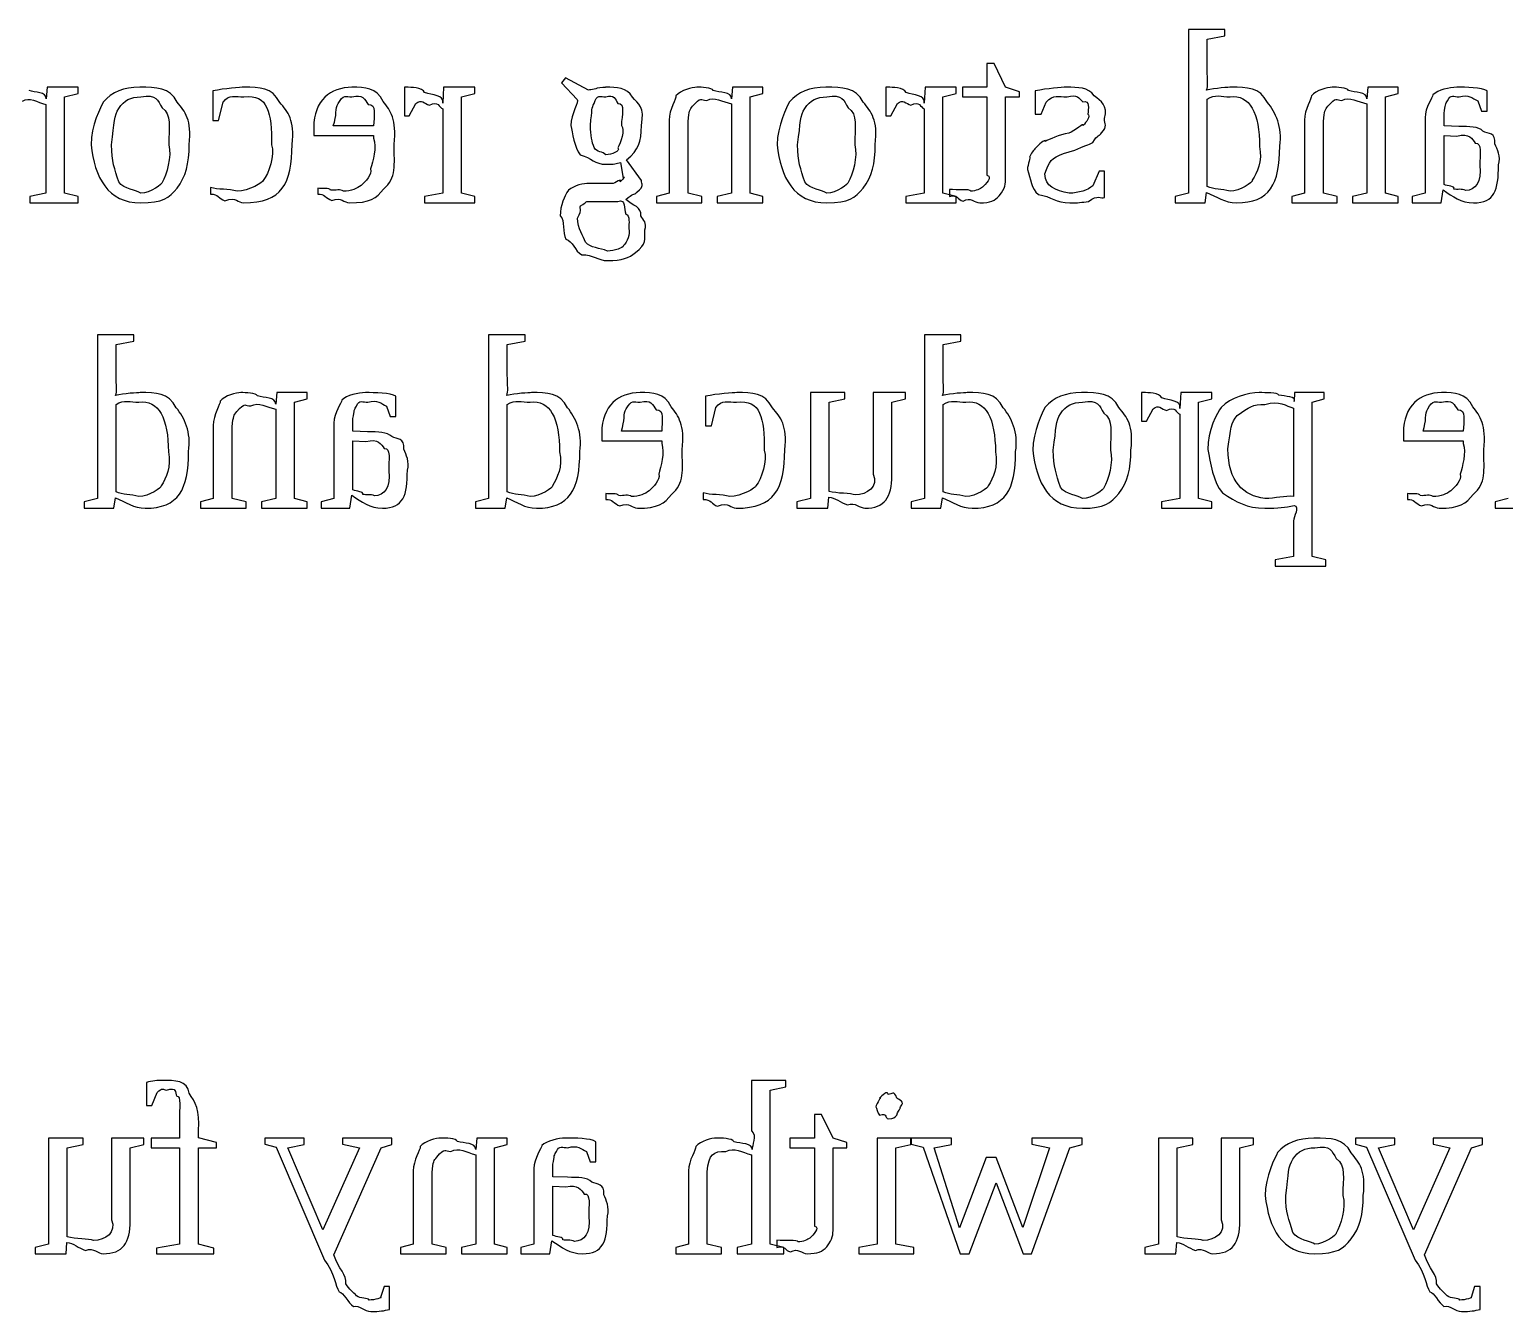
# Model space of a CAD drawing. Header units: millimetres. Extents: x 21 to 196, y 128 to 259.
# Drawn here: x 82.22 to 109.23, y 166.23 to 189.71 of the extents above; entities that cross this region are included whole.
import ezdxf

# ---------------------------------------------------------------- set-up
doc = ezdxf.new("R2010")
doc.units = ezdxf.units.MM
doc.layers.get('0').update_dxf_attribs({"linetype": 'CONTINUOUS'})

msp = doc.modelspace()

# ---------------------------------------------------------------- linework, layer by layer
at = {"color": 250}
for p, q in [((104.109, 189.706), (103.443, 189.706)), ((103.443, 189.706), (103.443, 186.708)), ((104.109, 189.591), (104.109, 189.706)), ((103.784, 189.53), (104.109, 189.591)), ((103.784, 188.973), (103.784, 189.53)), ((99.883, 189.083), (99.7507, 189.083)), ((99.7507, 189.083), (99.7507, 188.648)), ((100.093, 188.648), (99.883, 189.083)), ((82.5377, 188.648), (82.5211, 188.438)), ((83.1053, 188.648), (82.5377, 188.648)), ((83.1053, 188.532), (83.1053, 188.648)), ((85.5747, 188.582), (85.5747, 188.041)), ((89.0834, 188.648), (89.0834, 188.124)), ((89.1163, 188.648), (89.0834, 188.648)), ((89.7999, 188.648), (89.7834, 188.356)), ((90.3732, 188.648), (89.7999, 188.648)), ((90.3732, 188.532), (90.3732, 188.648)), ((92.0323, 188.819), (91.9607, 188.73)), ((91.9607, 188.73), (92.2472, 188.427)), ((92.4511, 188.593), (92.0323, 188.819)), ((95.0916, 188.648), (95.075, 188.438)), ((95.6483, 188.648), (95.0916, 188.648)), ((95.6483, 188.532), (95.6483, 188.648)), ((97.9001, 188.648), (97.9001, 188.124)), ((97.9329, 188.648), (97.9001, 188.648)), ((98.6166, 188.648), (98.6, 188.356)), ((99.1898, 188.648), (98.6166, 188.648)), ((99.1898, 188.532), (99.1898, 188.648)), ((99.7507, 188.648), (99.3041, 188.648)), ((99.3041, 188.648), (99.3041, 188.472)), ((100.346, 188.565), (100.093, 188.648)), ((100.346, 188.472), (100.346, 188.565)), ((100.631, 188.582), (100.631, 188.157)), ((106.728, 188.648), (106.711, 188.438)), ((107.284, 188.648), (106.728, 188.648)), ((107.284, 188.532), (107.284, 188.648)), ((108.354, 188.648), (108.354, 188.648)), ((108.911, 188.213), (108.911, 188.582)), ((82.5154, 188.334), (82.5154, 186.708)), ((82.8573, 188.472), (83.1053, 188.532)), ((82.8573, 186.708), (82.8573, 188.472)), ((85.6795, 188.041), (85.762, 188.378)), ((88.1214, 188.472), (88.1214, 188.472)), ((89.1716, 188.124), (89.2926, 188.35)), ((90.1252, 188.472), (90.3732, 188.532)), ((90.1252, 186.708), (90.1252, 188.472)), ((95.075, 188.345), (95.075, 186.708)), ((95.4169, 188.472), (95.6483, 188.532)), ((95.4169, 186.708), (95.4169, 188.472)), ((97.9883, 188.124), (98.1093, 188.35)), ((98.9418, 188.472), (99.1898, 188.532)), ((98.9418, 186.708), (98.9418, 188.472)), ((99.3041, 188.472), (99.7507, 188.472)), ((99.7507, 188.472), (99.7507, 187.039)), ((100.093, 187.011), (100.093, 188.472)), ((100.093, 188.472), (100.346, 188.472)), ((100.741, 188.157), (100.835, 188.378)), ((103.784, 186.829), (103.784, 188.433)), ((106.711, 188.345), (106.711, 186.708)), ((107.053, 188.472), (107.284, 188.532)), ((107.053, 186.708), (107.053, 188.472)), ((108.74, 188.4), (108.806, 188.213)), ((85.5747, 188.041), (85.6795, 188.041)), ((89.0834, 188.124), (89.1716, 188.124)), ((89.7834, 188.251), (89.7834, 186.708)), ((93.9285, 188.047), (93.9285, 186.708)), ((97.9001, 188.124), (97.9883, 188.124)), ((98.6, 188.251), (98.6, 186.708)), ((100.631, 188.157), (100.741, 188.157)), ((105.565, 188.047), (105.565, 186.708)), ((107.775, 188.091), (107.775, 186.708)), ((108.122, 187.942), (108.122, 188.174)), ((108.806, 188.213), (108.911, 188.213)), ((87.4215, 187.915), (87.4215, 187.766)), ((87.4215, 187.766), (88.5183, 187.766)), ((88.5183, 187.942), (87.7796, 187.942)), ((88.5183, 187.766), (88.5183, 187.716)), ((92.1314, 187.948), (92.1314, 187.948)), ((94.2756, 186.708), (94.2756, 188.02)), ((105.912, 186.708), (105.912, 188.02)), ((108.392, 187.931), (108.122, 187.942)), ((108.122, 187.766), (108.359, 187.755)), ((108.122, 186.867), (108.122, 187.766)), ((83.3423, 187.595), (83.3423, 187.595)), ((83.7173, 187.595), (83.7173, 187.595)), ((95.9072, 187.595), (95.9072, 187.595)), ((96.2822, 187.595), (96.2822, 187.595)), ((101.155, 187.435), (101.359, 187.496)), ((104.743, 187.562), (104.743, 187.562)), ((92.771, 187.413), (92.771, 187.413)), ((93.0409, 187.27), (93.0906, 186.983)), ((93.4212, 186.939), (93.1513, 187.319)), ((100.493, 187.143), (100.493, 187.143)), ((101.805, 187.11), (101.69, 186.846)), ((101.904, 187.11), (101.805, 187.11)), ((101.904, 186.63), (101.904, 187.11)), ((82.5154, 186.708), (82.2233, 186.647)), ((83.1053, 186.647), (82.8573, 186.708)), ((85.5306, 186.812), (85.5306, 186.691)), ((87.4984, 186.801), (87.4984, 186.691)), ((89.7834, 186.708), (89.4472, 186.647)), ((90.3732, 186.647), (90.1252, 186.708)), ((92.8811, 186.884), (92.4235, 186.884)), ((93.9285, 186.708), (93.6971, 186.647)), ((94.5293, 186.647), (94.2756, 186.708)), ((95.075, 186.708), (94.8104, 186.647)), ((95.6483, 186.647), (95.4169, 186.708)), ((98.6, 186.708), (98.2638, 186.647)), ((99.1898, 186.647), (98.9418, 186.708)), ((99.0618, 186.779), (99.0618, 186.647)), ((103.443, 186.708), (103.2, 186.647)), ((103.746, 186.531), (103.773, 186.719)), ((105.565, 186.708), (105.333, 186.647)), ((106.165, 186.647), (105.912, 186.708)), ((106.711, 186.708), (106.446, 186.647)), ((107.284, 186.647), (107.053, 186.708)), ((107.775, 186.708), (107.538, 186.647)), ((108.067, 186.531), (108.106, 186.768)), ((82.2233, 186.647), (82.2233, 186.531)), ((82.2233, 186.531), (83.1053, 186.531)), ((83.1053, 186.531), (83.1053, 186.647)), ((89.4472, 186.647), (89.4472, 186.531)), ((89.4472, 186.531), (90.3732, 186.531)), ((90.3732, 186.531), (90.3732, 186.647)), ((92.4567, 186.559), (92.9915, 186.559)), ((93.6971, 186.647), (93.6971, 186.531)), ((93.6971, 186.531), (94.5293, 186.531)), ((94.5293, 186.531), (94.5293, 186.647)), ((94.8104, 186.647), (94.8104, 186.531)), ((94.8104, 186.531), (95.6483, 186.531)), ((95.6483, 186.531), (95.6483, 186.647)), ((98.2638, 186.647), (98.2638, 186.531)), ((98.2638, 186.531), (99.1898, 186.531)), ((99.1898, 186.531), (99.1898, 186.647)), ((99.6184, 186.531), (99.6184, 186.531)), ((103.2, 186.647), (103.2, 186.531)), ((103.2, 186.531), (103.746, 186.531)), ((105.333, 186.647), (105.333, 186.531)), ((105.333, 186.531), (106.165, 186.531)), ((106.165, 186.531), (106.165, 186.647)), ((106.446, 186.647), (106.446, 186.531)), ((106.446, 186.531), (107.284, 186.531)), ((107.284, 186.531), (107.284, 186.647)), ((107.538, 186.647), (107.538, 186.531)), ((107.538, 186.531), (108.067, 186.531)), ((92.2528, 186.25), (92.2528, 186.25)), ((84.1252, 184.114), (83.4581, 184.114)), ((83.4581, 184.114), (83.4581, 181.115)), ((83.7999, 183.938), (84.1252, 183.998)), ((84.1252, 183.998), (84.1252, 184.114)), ((91.2908, 184.114), (90.624, 184.114)), ((90.624, 184.114), (90.624, 181.115)), ((90.9655, 183.938), (91.2908, 183.998)), ((91.2908, 183.998), (91.2908, 184.114)), ((99.2724, 184.114), (98.6056, 184.114)), ((98.6056, 184.114), (98.6056, 181.115)), ((98.9471, 183.938), (99.2724, 183.998)), ((99.2724, 183.998), (99.2724, 184.114)), ((83.7999, 183.381), (83.7999, 183.938)), ((90.9655, 183.381), (90.9655, 183.938)), ((98.9471, 183.381), (98.9471, 183.938)), ((86.7435, 183.056), (86.7269, 182.846)), ((87.3002, 183.056), (86.7435, 183.056)), ((87.0687, 182.879), (87.3002, 182.94)), ((87.3002, 182.94), (87.3002, 183.056)), ((88.3694, 183.056), (88.3694, 183.056)), ((88.9261, 182.62), (88.9261, 182.99)), ((94.5981, 182.99), (94.5981, 182.45)), ((97.1504, 183.056), (96.5165, 183.056)), ((96.5165, 183.056), (96.5165, 181.115)), ((96.8583, 182.879), (97.1504, 182.94)), ((97.1504, 182.94), (97.1504, 183.056)), ((98.2581, 183.056), (97.6683, 183.056)), ((97.6683, 183.056), (97.6683, 181.562)), ((98.0101, 182.879), (98.2581, 182.94)), ((98.2581, 182.94), (98.2581, 183.056)), ((102.582, 183.056), (102.582, 182.532)), ((102.616, 183.056), (102.582, 183.056)), ((103.299, 183.056), (103.283, 182.764)), ((103.872, 183.056), (103.299, 183.056)), ((103.624, 182.879), (103.872, 182.94)), ((103.872, 182.94), (103.872, 183.056)), ((105.383, 183.056), (105.377, 182.891)), ((105.929, 183.056), (105.383, 183.056)), ((105.708, 182.879), (105.929, 182.94)), ((105.929, 182.94), (105.929, 183.056)), ((83.7999, 181.237), (83.7999, 182.841)), ((86.7269, 182.753), (86.7269, 181.115)), ((87.0687, 181.115), (87.0687, 182.879)), ((88.7554, 182.808), (88.8213, 182.62)), ((88.8213, 182.62), (88.9261, 182.62)), ((90.9655, 181.237), (90.9655, 182.841)), ((93.3965, 182.879), (93.3965, 182.879)), ((94.7028, 182.45), (94.7857, 182.786)), ((96.8583, 181.248), (96.8583, 182.879)), ((98.0101, 181.54), (98.0101, 182.879)), ((98.9471, 181.237), (98.9471, 182.841)), ((102.671, 182.532), (102.792, 182.758)), ((103.283, 182.659), (103.283, 181.115)), ((103.624, 181.115), (103.624, 182.879)), ((105.366, 182.769), (105.366, 181.154)), ((105.708, 180.057), (105.708, 182.879)), ((108.078, 182.879), (108.078, 182.879)), ((85.5804, 182.455), (85.5804, 181.115)), ((85.9275, 181.115), (85.9275, 182.427)), ((87.7905, 182.499), (87.7905, 181.115)), ((88.138, 182.35), (88.138, 182.582)), ((88.4079, 182.339), (88.138, 182.35)), ((93.7934, 182.35), (93.0547, 182.35)), ((94.5981, 182.45), (94.7028, 182.45)), ((102.582, 182.532), (102.671, 182.532)), ((108.475, 182.35), (107.737, 182.35)), ((88.138, 182.174), (88.3751, 182.163)), ((88.138, 181.276), (88.138, 182.174)), ((92.6966, 182.323), (92.6966, 182.174)), ((92.6966, 182.174), (93.7934, 182.174)), ((93.7934, 182.174), (93.7934, 182.124)), ((107.378, 182.323), (107.378, 182.174)), ((107.378, 182.174), (108.475, 182.174)), ((108.475, 182.174), (108.475, 182.124)), ((84.7591, 181.97), (84.7591, 181.97)), ((91.9247, 181.97), (91.9247, 181.97)), ((99.9063, 181.97), (99.9063, 181.97)), ((100.59, 182.003), (100.59, 182.003)), ((100.965, 182.003), (100.965, 182.003)), ((104.165, 182.025), (104.165, 182.025)), ((83.4581, 181.115), (83.2157, 181.055)), ((83.2157, 181.055), (83.2157, 180.939)), ((83.7614, 180.939), (83.789, 181.127)), ((85.5804, 181.115), (85.3489, 181.055)), ((85.3489, 181.055), (85.3489, 180.939)), ((86.1811, 181.055), (85.9275, 181.115)), ((86.1811, 180.939), (86.1811, 181.055)), ((86.7269, 181.115), (86.4623, 181.055)), ((86.4623, 181.055), (86.4623, 180.939)), ((87.3002, 181.055), (87.0687, 181.115)), ((87.3002, 180.939), (87.3002, 181.055)), ((87.7905, 181.115), (87.5538, 181.055)), ((87.5538, 181.055), (87.5538, 180.939)), ((88.083, 180.939), (88.1214, 181.176)), ((90.624, 181.115), (90.3813, 181.055)), ((90.3813, 181.055), (90.3813, 180.939)), ((90.9271, 180.939), (90.9546, 181.127)), ((92.7735, 181.209), (92.7735, 181.099)), ((94.554, 181.22), (94.554, 181.099)), ((96.5165, 181.115), (96.2685, 181.055)), ((96.2685, 181.055), (96.2685, 180.939)), ((96.8361, 180.939), (96.8527, 181.143)), ((98.6056, 181.115), (98.3629, 181.055)), ((98.3629, 181.055), (98.3629, 180.939)), ((98.9087, 180.939), (98.9362, 181.127)), ((103.283, 181.115), (102.946, 181.055)), ((102.946, 181.055), (102.946, 180.939)), ((103.872, 181.055), (103.624, 181.115)), ((103.872, 180.939), (103.872, 181.055)), ((107.455, 181.209), (107.455, 181.099)), ((109.296, 181.115), (109.059, 181.055)), ((109.059, 181.055), (109.059, 180.939)), ((83.2157, 180.939), (83.7614, 180.939)), ((85.3489, 180.939), (86.1811, 180.939)), ((86.4623, 180.939), (87.3002, 180.939)), ((87.5538, 180.939), (88.083, 180.939)), ((90.3813, 180.939), (90.9271, 180.939)), ((96.2685, 180.939), (96.8361, 180.939)), ((98.3629, 180.939), (98.9087, 180.939)), ((102.946, 180.939), (103.872, 180.939)), ((109.059, 180.939), (109.897, 180.939)), ((105.366, 180.708), (105.366, 180.057)), ((105.366, 180.057), (105.03, 179.997)), ((105.03, 179.997), (105.03, 179.881)), ((105.956, 179.997), (105.708, 180.057)), ((105.956, 179.881), (105.956, 179.997)), ((105.03, 179.881), (105.956, 179.881))]:
    msp.add_line(p, q, dxfattribs=at)
at = {"color": 0}
for p, q in [((96.067, 170.462), (95.4387, 170.462)), ((95.4387, 170.462), (95.4387, 169.536)), ((96.067, 170.346), (96.067, 170.462)), ((84.3594, 170.423), (84.3594, 169.999)), ((84.4585, 169.999), (84.5524, 170.241)), ((95.7806, 170.285), (96.067, 170.346)), ((95.7806, 167.463), (95.7806, 170.285)), ((84.3594, 169.999), (84.4585, 169.999)), ((97.718, 169.977), (97.718, 169.977)), ((84.9602, 169.729), (84.9602, 169.404)), ((96.7218, 169.839), (96.5895, 169.839)), ((96.5895, 169.839), (96.5895, 169.404)), ((96.9313, 169.404), (96.7218, 169.839)), ((83.1991, 169.404), (82.5652, 169.404)), ((82.5652, 169.404), (82.5652, 167.463)), ((83.1991, 169.288), (83.1991, 169.404)), ((84.3068, 169.404), (83.7173, 169.404)), ((83.7173, 169.404), (83.7173, 167.91)), ((84.3068, 169.288), (84.3068, 169.404)), ((84.9602, 169.404), (84.4419, 169.404)), ((84.4419, 169.404), (84.4419, 169.227)), ((85.3073, 169.409), (85.3073, 169.547)), ((85.6382, 169.326), (85.3073, 169.409)), ((87.2476, 169.404), (86.5258, 169.404)), ((86.5258, 169.404), (86.5258, 169.293)), ((87.2476, 169.288), (87.2476, 169.404)), ((88.8517, 169.404), (87.9479, 169.404)), ((87.9479, 169.404), (87.9479, 169.293)), ((88.8517, 169.288), (88.8517, 169.404)), ((90.4064, 169.404), (90.3898, 169.194)), ((90.963, 169.404), (90.4064, 169.404)), ((90.963, 169.288), (90.963, 169.404)), ((92.0323, 169.404), (92.0323, 169.404)), ((96.5895, 169.404), (96.1429, 169.404)), ((96.1429, 169.404), (96.1429, 169.227)), ((97.1846, 169.321), (96.9313, 169.404)), ((98.3576, 169.404), (97.7403, 169.404)), ((97.7403, 169.404), (97.7403, 167.463)), ((98.3576, 169.288), (98.3576, 169.404)), ((99.103, 169.404), (98.3643, 169.404)), ((98.3643, 169.404), (98.3643, 169.293)), ((99.103, 169.288), (99.103, 169.404)), ((101.495, 169.404), (100.575, 169.404)), ((100.575, 169.404), (100.575, 169.293)), ((101.495, 169.288), (101.495, 169.404)), ((103.524, 169.404), (102.89, 169.404)), ((102.89, 169.404), (102.89, 167.463)), ((103.524, 169.288), (103.524, 169.404)), ((104.632, 169.404), (104.042, 169.404)), ((104.042, 169.404), (104.042, 167.91)), ((104.632, 169.288), (104.632, 169.404)), ((107.223, 169.404), (106.5, 169.404)), ((106.5, 169.404), (106.5, 169.293)), ((107.223, 169.288), (107.223, 169.404)), ((108.826, 169.404), (107.922, 169.404)), ((107.922, 169.404), (107.922, 169.293)), ((108.826, 169.288), (108.826, 169.404)), ((82.907, 169.227), (83.1991, 169.288)), ((82.907, 167.596), (82.907, 169.227)), ((84.0588, 169.227), (84.3068, 169.288)), ((84.0588, 167.888), (84.0588, 169.227)), ((84.4419, 169.227), (84.9602, 169.227)), ((84.9602, 169.227), (84.9602, 167.463)), ((85.3073, 169.227), (85.6382, 169.227)), ((85.3073, 167.463), (85.3073, 169.227)), ((85.6382, 169.227), (85.6382, 169.326)), ((86.5258, 169.293), (86.7297, 169.238)), ((86.7297, 169.238), (87.6169, 167.166)), ((86.9446, 169.227), (87.2476, 169.288)), ((87.5894, 167.723), (86.9446, 169.227)), ((88.2565, 169.227), (87.5894, 167.723)), ((87.788, 167.265), (88.6534, 169.227)), ((87.9479, 169.293), (88.2565, 169.227)), ((88.6534, 169.227), (88.8517, 169.288)), ((90.7313, 169.227), (90.963, 169.288)), ((90.7313, 167.463), (90.7313, 169.227)), ((92.4183, 169.156), (92.4842, 168.968)), ((92.589, 168.968), (92.589, 169.338)), ((96.1429, 169.227), (96.5895, 169.227)), ((96.5895, 169.227), (96.5895, 167.794)), ((96.9313, 167.767), (96.9313, 169.227)), ((96.9313, 169.227), (97.1846, 169.227)), ((97.1846, 169.227), (97.1846, 169.321)), ((98.0818, 169.227), (98.3576, 169.288)), ((98.0818, 167.463), (98.0818, 169.227)), ((98.3643, 169.293), (98.5795, 169.238)), ((98.5795, 169.238), (99.2572, 167.287)), ((98.7834, 169.227), (99.103, 169.288)), ((99.2463, 167.761), (98.7834, 169.227)), ((100.894, 169.227), (100.409, 167.767)), ((100.569, 167.287), (101.269, 169.227)), ((100.575, 169.293), (100.894, 169.227)), ((101.269, 169.227), (101.495, 169.288)), ((103.232, 169.227), (103.524, 169.288)), ((103.232, 167.596), (103.232, 169.227)), ((104.384, 169.227), (104.632, 169.288)), ((104.384, 167.888), (104.384, 169.227)), ((106.5, 169.293), (106.704, 169.238)), ((106.704, 169.238), (107.592, 167.166)), ((106.919, 169.227), (107.223, 169.288)), ((107.564, 167.723), (106.919, 169.227)), ((108.231, 169.227), (107.564, 167.723)), ((107.763, 167.265), (108.628, 169.227)), ((107.922, 169.293), (108.231, 169.227)), ((108.628, 169.227), (108.826, 169.288)), ((90.3898, 169.1), (90.3898, 167.463)), ((91.4534, 168.847), (91.4534, 167.463)), ((91.8009, 168.698), (91.8009, 168.929)), ((92.4842, 168.968), (92.589, 168.968)), ((95.4387, 169.1), (95.4387, 167.463)), ((99.737, 169.051), (99.2463, 167.761)), ((99.9187, 169.051), (99.737, 169.051)), ((100.409, 167.767), (99.9187, 169.051)), ((89.2433, 168.803), (89.2433, 167.463)), ((89.5904, 167.463), (89.5904, 168.775)), ((92.0708, 168.687), (91.8009, 168.698)), ((94.2869, 168.803), (94.2869, 167.463)), ((94.6284, 167.463), (94.6284, 168.786)), ((99.4227, 167.287), (99.9187, 168.588)), ((99.9187, 168.588), (100.415, 167.287)), ((91.8009, 168.522), (92.038, 168.511)), ((91.8009, 167.623), (91.8009, 168.522)), ((104.847, 168.351), (104.847, 168.351)), ((105.222, 168.351), (105.222, 168.351)), ((82.8848, 167.287), (82.9014, 167.491)), ((91.7455, 167.287), (91.7843, 167.524)), ((95.9005, 167.535), (95.9005, 167.403)), ((103.21, 167.287), (103.226, 167.491)), ((82.5652, 167.463), (82.3172, 167.403)), ((82.3172, 167.403), (82.3172, 167.287)), ((82.3172, 167.287), (82.8848, 167.287)), ((84.9602, 167.463), (84.5414, 167.386)), ((84.5414, 167.386), (84.5414, 167.287)), ((84.5414, 167.287), (85.5941, 167.287)), ((85.5941, 167.386), (85.3073, 167.463)), ((85.5941, 167.287), (85.5941, 167.386)), ((89.2433, 167.463), (89.0115, 167.403)), ((89.0115, 167.403), (89.0115, 167.287)), ((89.0115, 167.287), (89.844, 167.287)), ((89.844, 167.403), (89.5904, 167.463)), ((89.844, 167.287), (89.844, 167.403)), ((90.3898, 167.463), (90.1252, 167.403)), ((90.1252, 167.403), (90.1252, 167.287)), ((90.1252, 167.287), (90.963, 167.287)), ((90.963, 167.403), (90.7313, 167.463)), ((90.963, 167.287), (90.963, 167.403)), ((91.4534, 167.463), (91.2163, 167.403)), ((91.2163, 167.403), (91.2163, 167.287)), ((91.2163, 167.287), (91.7455, 167.287)), ((94.2869, 167.463), (94.0498, 167.403)), ((94.0498, 167.403), (94.0498, 167.287)), ((94.0498, 167.287), (94.8877, 167.287)), ((94.8877, 167.403), (94.6284, 167.463)), ((94.8877, 167.287), (94.8877, 167.403)), ((95.4387, 167.463), (95.1742, 167.403)), ((95.1742, 167.403), (95.1742, 167.287)), ((95.1742, 167.287), (96.0286, 167.287)), ((96.0286, 167.403), (95.7806, 167.463)), ((96.0286, 167.287), (96.0286, 167.403)), ((96.4572, 167.287), (96.4572, 167.287)), ((97.7403, 167.463), (97.4037, 167.403)), ((97.4037, 167.403), (97.4037, 167.287)), ((97.4037, 167.287), (98.4127, 167.287)), ((98.4127, 167.403), (98.0818, 167.463)), ((98.4127, 167.287), (98.4127, 167.403)), ((99.2572, 167.287), (99.4227, 167.287)), ((100.415, 167.287), (100.569, 167.287)), ((102.89, 167.463), (102.642, 167.403)), ((102.642, 167.403), (102.642, 167.287)), ((102.642, 167.287), (103.21, 167.287)), ((88.7084, 166.686), (88.6425, 166.488)), ((88.8076, 166.686), (88.7084, 166.686)), ((88.8076, 166.267), (88.8076, 166.686)), ((108.683, 166.686), (108.617, 166.488)), ((108.782, 166.686), (108.683, 166.686)), ((108.782, 166.267), (108.782, 166.686)), ((88.4661, 166.229), (88.4661, 166.229)), ((108.441, 166.229), (108.441, 166.229))]:
    msp.add_line(p, q, dxfattribs=at)
at = {"color": 250}
for points in [[(103.773, 188.598), (103.809, 188.662), (103.784, 188.771), (103.784, 188.973)], [(82.5211, 188.438), (82.5253, 188.567), (82.3172, 188.546), (82.2067, 188.587)], [(84.2352, 188.648), (83.9431, 188.648), (83.7198, 188.56), (83.5685, 188.383)], [(84.9189, 188.378), (84.7781, 188.648), (84.5414, 188.648), (84.2352, 188.648)], [(86.148, 188.648), (86.0792, 188.648), (85.7814, 188.626), (85.5747, 188.582)], [(86.7985, 188.372), (86.6553, 188.648), (86.432, 188.648), (86.148, 188.648)], [(88.1214, 188.648), (87.7288, 188.648), (87.4215, 188.403), (87.4215, 187.915)], [(88.6947, 188.389), (88.5596, 188.648), (88.368, 188.648), (88.1214, 188.648)], [(89.4524, 188.554), (89.4084, 188.648), (89.1977, 188.648), (89.1163, 188.648)], [(92.6056, 188.631), (92.6469, 188.626), (92.4885, 188.607), (92.4511, 188.593)], [(92.7654, 188.648), (92.7791, 188.648), (92.6716, 188.642), (92.6056, 188.631)], [(93.2561, 188.466), (93.1499, 188.648), (92.9792, 188.648), (92.7654, 188.648)], [(94.4354, 188.648), (94.3515, 188.648), (94.1405, 188.596), (94.0551, 188.494)], [(94.7388, 188.587), (94.7194, 188.648), (94.5169, 188.648), (94.4354, 188.648)], [(95.075, 188.438), (95.075, 188.571), (94.8574, 188.55), (94.7388, 188.587)], [(96.8005, 188.648), (96.508, 188.648), (96.285, 188.56), (96.1334, 188.383)], [(97.4838, 188.378), (97.3434, 188.648), (97.1063, 188.648), (96.8005, 188.648)], [(98.2694, 188.554), (98.2253, 188.648), (98.0144, 188.648), (97.9329, 188.648)], [(101.205, 188.648), (101.115, 188.648), (100.863, 188.626), (100.631, 188.582)], [(101.717, 188.494), (101.6, 188.648), (101.422, 188.648), (101.205, 188.648)], [(104.225, 188.648), (104.187, 188.648), (103.925, 188.631), (103.773, 188.598)], [(104.886, 188.372), (104.746, 188.648), (104.516, 188.648), (104.225, 188.648)], [(106.072, 188.648), (105.988, 188.648), (105.777, 188.596), (105.692, 188.494)], [(106.375, 188.587), (106.355, 188.648), (106.153, 188.648), (106.072, 188.648)], [(106.711, 188.438), (106.711, 188.571), (106.493, 188.55), (106.375, 188.587)], [(108.354, 188.648), (108.222, 188.648), (108.011, 188.601), (107.918, 188.51)], [(108.911, 188.582), (108.817, 188.648), (108.516, 188.648), (108.354, 188.648)], [(82.0857, 188.394), (82.2166, 188.479), (82.3475, 188.374), (82.5154, 188.334)], [(83.5685, 188.383), (83.5244, 188.295), (83.3423, 187.944), (83.3423, 187.595)], [(83.8496, 188.262), (83.9474, 188.412), (84.0687, 188.472), (84.2518, 188.472)], [(84.2518, 188.472), (84.5467, 188.529), (84.5633, 188.406), (84.6434, 188.273)], [(85.1394, 187.595), (85.193, 188.053), (85.0664, 188.197), (84.9189, 188.378)], [(85.762, 188.378), (85.8654, 188.529), (85.9924, 188.472), (86.1427, 188.472)], [(86.1427, 188.472), (86.589, 188.529), (86.6496, 188.179), (86.6496, 187.595)], [(87.0246, 187.601), (87.074, 188.049), (86.9502, 188.192), (86.7985, 188.372)], [(87.7796, 187.942), (87.8498, 188.133), (87.8099, 188.269), (87.8678, 188.35)], [(87.8678, 188.35), (87.9644, 188.529), (88.0085, 188.472), (88.1214, 188.472)], [(88.1214, 188.472), (88.3239, 188.529), (88.35, 188.425), (88.4192, 188.334)], [(88.4192, 188.334), (88.5776, 188.35), (88.5183, 188.115), (88.5183, 187.942)], [(88.8929, 187.601), (88.9455, 188.067), (88.827, 188.215), (88.6947, 188.389)], [(89.2926, 188.35), (89.3974, 188.45), (89.4457, 188.341), (89.5406, 188.323)], [(89.7834, 188.356), (89.8095, 188.523), (89.5932, 188.491), (89.4524, 188.554)], [(89.5406, 188.323), (89.7033, 188.412), (89.7146, 188.28), (89.7834, 188.251)], [(92.2472, 188.427), (92.2789, 188.39), (92.1314, 188.157), (92.1314, 187.948)], [(92.4899, 187.948), (92.5174, 188.251), (92.5117, 188.269), (92.5558, 188.35)], [(92.5558, 188.35), (92.6056, 188.529), (92.6716, 188.472), (92.771, 188.472)], [(92.771, 188.472), (92.9224, 188.529), (92.9446, 188.43), (92.9915, 188.35)], [(92.9915, 188.35), (93.1319, 188.368), (93.0575, 188.135), (93.0575, 187.948)], [(93.4212, 187.948), (93.4918, 188.287), (93.3662, 188.345), (93.2561, 188.466)], [(94.0551, 188.494), (94.065, 188.441), (93.9285, 188.242), (93.9285, 188.047)], [(94.2756, 188.02), (94.2964, 188.229), (94.3031, 188.23), (94.3585, 188.301)], [(94.3585, 188.301), (94.5236, 188.485), (94.5003, 188.406), (94.6175, 188.406)], [(94.6175, 188.406), (94.7663, 188.485), (94.8958, 188.385), (95.075, 188.345)], [(96.1334, 188.383), (96.0893, 188.295), (95.9072, 187.944), (95.9072, 187.595)], [(96.4145, 188.262), (96.5122, 188.412), (96.6336, 188.472), (96.8167, 188.472)], [(96.8167, 188.472), (97.1116, 188.529), (97.1282, 188.406), (97.2083, 188.273)], [(97.7043, 187.595), (97.7579, 188.053), (97.6313, 188.197), (97.4838, 188.378)], [(98.1093, 188.35), (98.214, 188.45), (98.2624, 188.341), (98.3576, 188.323)], [(98.6, 188.356), (98.6261, 188.523), (98.4098, 188.491), (98.2694, 188.554)], [(98.3576, 188.323), (98.5202, 188.412), (98.5312, 188.28), (98.6, 188.251)], [(100.835, 188.378), (100.983, 188.529), (101.045, 188.472), (101.221, 188.472)], [(101.221, 188.472), (101.402, 188.529), (101.442, 188.441), (101.508, 188.383)], [(101.508, 188.383), (101.648, 188.416), (101.601, 188.252), (101.601, 188.157)], [(101.904, 188.075), (101.968, 188.324), (101.843, 188.39), (101.717, 188.494)], [(103.784, 188.433), (103.93, 188.529), (104.046, 188.472), (104.203, 188.472)], [(104.203, 188.472), (104.565, 188.529), (104.743, 188.168), (104.743, 187.562)], [(105.113, 187.568), (105.165, 187.927), (105.038, 188.188), (104.886, 188.372)], [(105.692, 188.494), (105.701, 188.441), (105.565, 188.242), (105.565, 188.047)], [(105.912, 188.02), (105.932, 188.229), (105.94, 188.23), (105.995, 188.301)], [(105.995, 188.301), (106.16, 188.485), (106.136, 188.406), (106.253, 188.406)], [(106.253, 188.406), (106.402, 188.485), (106.532, 188.385), (106.711, 188.345)], [(107.918, 188.51), (107.917, 188.463), (107.775, 188.279), (107.775, 188.091)], [(108.122, 188.174), (108.149, 188.317), (108.144, 188.352), (108.188, 188.4)], [(108.188, 188.4), (108.237, 188.529), (108.303, 188.472), (108.398, 188.472)], [(108.398, 188.472), (108.574, 188.529), (108.638, 188.447), (108.74, 188.4)], [(83.7173, 187.595), (83.7752, 188.02), (83.7614, 188.126), (83.8496, 188.262)], [(84.6434, 188.273), (84.8251, 188.148), (84.7644, 187.915), (84.7644, 187.595)], [(96.2822, 187.595), (96.3401, 188.02), (96.3263, 188.126), (96.4145, 188.262)], [(97.2083, 188.273), (97.39, 188.148), (97.3296, 187.915), (97.3296, 187.595)], [(101.601, 188.157), (101.648, 188.122), (101.572, 188.006), (101.513, 187.948)], [(101.849, 187.816), (101.968, 187.931), (101.904, 187.976), (101.904, 188.075)], [(92.1314, 187.948), (92.1618, 187.828), (92.1893, 187.535), (92.3025, 187.413)], [(92.5558, 187.545), (92.5174, 187.647), (92.4899, 187.767), (92.4899, 187.948)], [(93.0575, 187.948), (93.1319, 187.876), (93.0356, 187.624), (92.9915, 187.54)], [(93.1513, 187.319), (93.3746, 187.515), (93.4212, 187.635), (93.4212, 187.948)], [(101.249, 187.81), (101.075, 187.784), (100.885, 187.689), (100.819, 187.656)], [(101.513, 187.948), (101.53, 188.009), (101.367, 187.846), (101.249, 187.81)], [(101.69, 187.639), (101.776, 187.788), (101.813, 187.745), (101.849, 187.816)], [(108.359, 187.755), (108.59, 187.81), (108.638, 187.702), (108.695, 187.623)], [(108.833, 187.843), (108.755, 187.931), (108.584, 187.927), (108.392, 187.931)], [(109.054, 187.612), (109.075, 187.824), (108.932, 187.791), (108.833, 187.843)], [(83.3423, 187.595), (83.4072, 187.001), (83.6454, 186.531), (84.2518, 186.531)], [(83.8496, 186.917), (83.7752, 187.162), (83.7173, 187.282), (83.7173, 187.595)], [(84.7644, 187.595), (84.8251, 187.387), (84.7245, 187.041), (84.6434, 186.906)], [(84.9189, 186.801), (85.0759, 187.012), (85.1394, 187.249), (85.1394, 187.595)], [(86.137, 186.531), (86.8398, 186.531), (87.0246, 186.887), (87.0246, 187.601)], [(86.6496, 187.595), (86.7075, 187.405), (86.5988, 187.071), (86.4955, 186.939)], [(88.5183, 187.716), (88.5776, 187.553), (88.5003, 187.289), (88.4633, 187.154)], [(88.7003, 186.785), (88.9455, 186.986), (88.8929, 187.226), (88.8929, 187.601)], [(92.771, 187.413), (92.7199, 187.471), (92.5971, 187.457), (92.5558, 187.545)], [(92.9915, 187.54), (93.0395, 187.471), (92.8702, 187.413), (92.771, 187.413)], [(95.9072, 187.595), (95.9721, 187.001), (96.2106, 186.531), (96.8167, 186.531)], [(96.4145, 186.917), (96.3401, 187.162), (96.2822, 187.282), (96.2822, 187.595)], [(97.3296, 187.595), (97.39, 187.387), (97.2894, 187.041), (97.2083, 186.906)], [(97.4838, 186.801), (97.6408, 187.012), (97.7043, 187.249), (97.7043, 187.595)], [(100.642, 187.535), (100.608, 187.504), (100.558, 187.431), (100.532, 187.369)], [(100.819, 187.656), (100.821, 187.718), (100.691, 187.581), (100.642, 187.535)], [(101.359, 187.496), (101.519, 187.574), (101.621, 187.591), (101.69, 187.639)], [(104.319, 186.531), (104.93, 186.531), (105.113, 186.876), (105.113, 187.568)], [(104.743, 187.562), (104.801, 187.295), (104.699, 187.08), (104.611, 186.945)], [(108.695, 187.623), (108.821, 187.647), (108.778, 187.405), (108.778, 187.215)], [(109.12, 187.226), (109.167, 187.383), (109.098, 187.508), (109.054, 187.612)], [(92.3025, 187.413), (92.5036, 187.354), (92.571, 187.237), (92.7763, 187.237)], [(92.7763, 187.237), (92.9224, 187.237), (92.9612, 187.248), (93.0409, 187.27)], [(100.532, 187.369), (100.557, 187.38), (100.493, 187.231), (100.493, 187.143)], [(100.813, 187.06), (100.887, 187.292), (100.928, 187.358), (101.155, 187.435)], [(108.778, 187.215), (108.821, 186.917), (108.693, 186.757), (108.519, 186.757)], [(108.663, 186.531), (109.048, 186.531), (109.12, 186.763), (109.12, 187.226)], [(88.4633, 187.154), (88.5003, 187.049), (88.3638, 186.92), (88.2869, 186.851)], [(93.03, 186.917), (93.0727, 187.001), (92.9404, 186.884), (92.8811, 186.884)], [(93.0906, 186.983), (93.1499, 187.045), (93.0674, 186.939), (93.03, 186.917)], [(99.7507, 187.039), (99.865, 187.008), (99.7232, 186.869), (99.6678, 186.818)], [(99.9765, 186.658), (100.093, 186.818), (100.093, 186.859), (100.093, 187.011)], [(100.493, 187.143), (100.557, 186.972), (100.56, 186.788), (100.692, 186.686)], [(101.254, 186.708), (101.005, 186.765), (100.813, 186.825), (100.813, 187.06)], [(104.611, 186.945), (104.625, 186.909), (104.388, 186.746), (104.203, 186.746)], [(84.2518, 186.708), (84.1858, 186.765), (83.9378, 186.776), (83.8496, 186.917)], [(84.6434, 186.906), (84.6596, 186.884), (84.4282, 186.708), (84.2518, 186.708)], [(84.2518, 186.531), (84.6596, 186.531), (84.7686, 186.621), (84.9189, 186.801)], [(86.0157, 186.746), (85.8615, 186.792), (85.6671, 186.768), (85.5306, 186.812)], [(85.5306, 186.691), (85.6714, 186.703), (85.6823, 186.599), (85.7952, 186.57)], [(86.4955, 186.939), (86.5008, 186.909), (86.2334, 186.746), (86.0157, 186.746)], [(87.7302, 186.763), (87.7217, 186.814), (87.5577, 186.786), (87.4984, 186.801)], [(87.4984, 186.691), (87.6074, 186.71), (87.6459, 186.609), (87.7521, 186.575)], [(87.9669, 186.746), (87.909, 186.792), (87.8223, 186.752), (87.7302, 186.763)], [(88.2869, 186.851), (88.2248, 186.792), (88.0992, 186.746), (87.9669, 186.746)], [(88.0773, 186.531), (88.4495, 186.531), (88.568, 186.615), (88.7003, 186.785)], [(92.0542, 186.724), (92.0295, 186.674), (91.9332, 186.479), (91.9332, 186.294)], [(92.4235, 186.884), (92.3078, 186.884), (92.1357, 186.83), (92.0542, 186.724)], [(93.1347, 186.592), (93.2642, 186.715), (93.2836, 186.664), (93.3387, 186.73)], [(93.3387, 186.73), (93.4918, 186.847), (93.4212, 186.865), (93.4212, 186.939)], [(96.8167, 186.708), (96.7507, 186.765), (96.5027, 186.776), (96.4145, 186.917)], [(97.2083, 186.906), (97.2248, 186.884), (96.9931, 186.708), (96.8167, 186.708)], [(96.8167, 186.531), (97.2248, 186.531), (97.3335, 186.621), (97.4838, 186.801)], [(99.453, 186.746), (99.4421, 186.792), (99.2159, 186.757), (99.0618, 186.779)], [(99.0618, 186.647), (99.2297, 186.692), (99.205, 186.586), (99.3151, 186.564)], [(99.6678, 186.818), (99.6378, 186.792), (99.5412, 186.746), (99.453, 186.746)], [(100.692, 186.686), (100.934, 186.648), (101.014, 186.531), (101.271, 186.531)], [(101.69, 186.846), (101.596, 186.765), (101.435, 186.708), (101.254, 186.708)], [(101.612, 186.559), (101.781, 186.688), (101.836, 186.604), (101.904, 186.63)], [(103.773, 186.719), (103.955, 186.648), (104.109, 186.531), (104.319, 186.531)], [(104.203, 186.746), (104.051, 186.792), (103.91, 186.774), (103.784, 186.829)], [(108.106, 186.768), (108.281, 186.648), (108.435, 186.531), (108.663, 186.531)], [(108.304, 186.785), (108.329, 186.84), (108.186, 186.834), (108.122, 186.867)], [(108.519, 186.757), (108.446, 186.799), (108.363, 186.765), (108.304, 186.785)], [(85.7952, 186.57), (86.0129, 186.648), (86.0199, 186.531), (86.137, 186.531)], [(87.7521, 186.575), (87.938, 186.648), (87.9669, 186.531), (88.0773, 186.531)], [(92.2528, 186.25), (92.3604, 186.44), (92.2722, 186.421), (92.3078, 186.476)], [(92.3078, 186.476), (92.4292, 186.549), (92.3907, 186.559), (92.4567, 186.559)], [(92.9915, 186.559), (93.1457, 186.604), (93.0988, 186.42), (93.1347, 186.327)], [(93.4103, 186.294), (93.4325, 186.458), (93.267, 186.479), (93.1347, 186.592)], [(99.3151, 186.564), (99.4463, 186.648), (99.5232, 186.531), (99.6184, 186.531)], [(99.6184, 186.531), (99.8167, 186.531), (99.8968, 186.573), (99.9765, 186.658)], [(101.271, 186.531), (101.413, 186.531), (101.489, 186.539), (101.612, 186.559)], [(91.9332, 186.294), (92.0295, 186.209), (91.9688, 185.986), (92.038, 185.864)], [(92.396, 185.809), (92.3604, 185.918), (92.2528, 186.06), (92.2528, 186.25)], [(93.1347, 186.327), (93.2201, 186.3), (93.1898, 186.144), (93.1898, 186.063)], [(93.4819, 186.035), (93.5316, 186.171), (93.4586, 186.21), (93.4103, 186.294)], [(92.038, 185.864), (92.1646, 185.845), (92.2017, 185.644), (92.3301, 185.578)], [(93.1898, 186.063), (93.2201, 185.955), (93.1594, 185.812), (93.0963, 185.748)], [(93.3111, 185.622), (93.5316, 185.786), (93.4819, 185.856), (93.4819, 186.035)], [(92.3301, 185.578), (92.5393, 185.591), (92.6165, 185.473), (92.8038, 185.473)], [(92.7985, 185.649), (92.6648, 185.709), (92.4885, 185.703), (92.396, 185.809)], [(93.0963, 185.748), (93.0906, 185.709), (92.9308, 185.649), (92.7985, 185.649)], [(92.8038, 185.473), (93.0659, 185.473), (93.194, 185.523), (93.3111, 185.622)], [(83.789, 183.006), (83.8246, 183.07), (83.7999, 183.178), (83.7999, 183.381)], [(90.9546, 183.006), (90.9906, 183.07), (90.9655, 183.178), (90.9655, 183.381)], [(98.9362, 183.006), (98.9722, 183.07), (98.9471, 183.178), (98.9471, 183.381)], [(84.2409, 183.056), (84.2024, 183.056), (83.9403, 183.039), (83.789, 183.006)], [(83.7999, 182.841), (83.9459, 182.937), (84.0617, 182.879), (84.2186, 182.879)], [(84.2186, 182.879), (84.5813, 182.937), (84.7591, 182.576), (84.7591, 181.97)], [(84.9023, 182.78), (84.7619, 183.056), (84.5316, 183.056), (84.2409, 183.056)], [(85.707, 182.902), (85.7169, 182.849), (85.5804, 182.649), (85.5804, 182.455)], [(86.0873, 183.056), (86.0033, 183.056), (85.7924, 183.003), (85.707, 182.902)], [(86.0104, 182.709), (86.1755, 182.893), (86.1522, 182.813), (86.2693, 182.813)], [(86.3907, 182.995), (86.3713, 183.056), (86.1688, 183.056), (86.0873, 183.056)], [(86.2693, 182.813), (86.4182, 182.893), (86.5477, 182.793), (86.7269, 182.753)], [(86.7269, 182.846), (86.7269, 182.979), (86.5092, 182.958), (86.3907, 182.995)], [(87.9341, 182.918), (87.9327, 182.871), (87.7905, 182.687), (87.7905, 182.499)], [(88.3694, 183.056), (88.2371, 183.056), (88.0262, 183.009), (87.9341, 182.918)], [(88.204, 182.808), (88.2523, 182.937), (88.3186, 182.879), (88.4135, 182.879)], [(88.9261, 182.99), (88.8326, 183.056), (88.5321, 183.056), (88.3694, 183.056)], [(88.4135, 182.879), (88.5899, 182.937), (88.6534, 182.855), (88.7554, 182.808)], [(91.4065, 183.056), (91.368, 183.056), (91.1063, 183.039), (90.9546, 183.006)], [(90.9655, 182.841), (91.1119, 182.937), (91.2276, 182.879), (91.3846, 182.879)], [(91.3846, 182.879), (91.7469, 182.937), (91.9247, 182.576), (91.9247, 181.97)], [(92.0679, 182.78), (91.9275, 183.056), (91.6975, 183.056), (91.4065, 183.056)], [(93.3965, 183.056), (93.0039, 183.056), (92.6966, 182.811), (92.6966, 182.323)], [(93.1429, 182.758), (93.2395, 182.937), (93.2836, 182.879), (93.3965, 182.879)], [(93.9698, 182.797), (93.8347, 183.056), (93.6431, 183.056), (93.3965, 183.056)], [(93.3965, 182.879), (93.599, 182.937), (93.6255, 182.833), (93.6942, 182.742)], [(95.1713, 183.056), (95.1025, 183.056), (94.8048, 183.034), (94.5981, 182.99)], [(94.7857, 182.786), (94.8891, 182.937), (95.0158, 182.879), (95.166, 182.879)], [(95.166, 182.879), (95.6123, 182.937), (95.673, 182.587), (95.673, 182.003)], [(95.8219, 182.78), (95.6786, 183.056), (95.4553, 183.056), (95.1713, 183.056)], [(99.3881, 183.056), (99.3496, 183.056), (99.0879, 183.039), (98.9362, 183.006)], [(98.9471, 182.841), (99.0935, 182.937), (99.2092, 182.879), (99.3662, 182.879)], [(99.3662, 182.879), (99.7285, 182.937), (99.9063, 182.576), (99.9063, 181.97)], [(100.05, 182.78), (99.9091, 183.056), (99.6791, 183.056), (99.3881, 183.056)], [(101.483, 183.056), (101.191, 183.056), (100.967, 182.967), (100.816, 182.791)], [(102.166, 182.786), (102.026, 183.056), (101.789, 183.056), (101.483, 183.056)], [(101.499, 182.879), (101.794, 182.937), (101.811, 182.813), (101.891, 182.681)], [(102.952, 182.962), (102.908, 183.056), (102.697, 183.056), (102.616, 183.056)], [(103.283, 182.764), (103.309, 182.93), (103.092, 182.899), (102.952, 182.962)], [(104.738, 183.056), (104.528, 183.056), (104.206, 182.965), (104.043, 182.786)], [(105.096, 183.012), (105.069, 183.056), (104.859, 183.056), (104.738, 183.056)], [(104.842, 182.841), (105.11, 182.912), (105.227, 182.816), (105.366, 182.769)], [(105.377, 182.891), (105.421, 182.996), (105.215, 182.982), (105.096, 183.012)], [(108.078, 183.056), (107.685, 183.056), (107.378, 182.811), (107.378, 182.323)], [(107.825, 182.758), (107.921, 182.937), (107.965, 182.879), (108.078, 182.879)], [(108.651, 182.797), (108.516, 183.056), (108.325, 183.056), (108.078, 183.056)], [(108.078, 182.879), (108.281, 182.937), (108.307, 182.833), (108.376, 182.742)], [(85.1285, 181.975), (85.1807, 182.335), (85.054, 182.596), (84.9023, 182.78)], [(85.9275, 182.427), (85.9483, 182.637), (85.955, 182.638), (86.0104, 182.709)], [(88.138, 182.582), (88.1641, 182.725), (88.1599, 182.76), (88.204, 182.808)], [(92.2941, 181.975), (92.3466, 182.335), (92.2196, 182.596), (92.0679, 182.78)], [(93.0547, 182.35), (93.1252, 182.541), (93.085, 182.677), (93.1429, 182.758)], [(93.6942, 182.742), (93.8526, 182.758), (93.7934, 182.523), (93.7934, 182.35)], [(94.1684, 182.009), (94.2206, 182.474), (94.1021, 182.623), (93.9698, 182.797)], [(96.048, 182.009), (96.0974, 182.456), (95.9735, 182.6), (95.8219, 182.78)], [(100.276, 181.975), (100.328, 182.335), (100.201, 182.596), (100.05, 182.78)], [(100.816, 182.791), (100.772, 182.703), (100.59, 182.352), (100.59, 182.003)], [(100.965, 182.003), (101.023, 182.427), (101.009, 182.534), (101.097, 182.67)], [(101.097, 182.67), (101.195, 182.82), (101.316, 182.879), (101.499, 182.879)], [(101.891, 182.681), (102.073, 182.555), (102.012, 182.323), (102.012, 182.003)], [(102.387, 182.003), (102.441, 182.461), (102.314, 182.605), (102.166, 182.786)], [(102.792, 182.758), (102.897, 182.857), (102.945, 182.748), (103.04, 182.731)], [(103.04, 182.731), (103.203, 182.82), (103.214, 182.688), (103.283, 182.659)], [(104.043, 182.786), (103.966, 182.699), (103.795, 182.352), (103.795, 182.014)], [(104.165, 182.025), (104.213, 182.408), (104.223, 182.505), (104.335, 182.637)], [(104.335, 182.637), (104.555, 182.794), (104.615, 182.841), (104.842, 182.841)], [(107.737, 182.35), (107.807, 182.541), (107.767, 182.677), (107.825, 182.758)], [(108.376, 182.742), (108.534, 182.758), (108.475, 182.523), (108.475, 182.35)], [(108.85, 182.009), (108.902, 182.474), (108.784, 182.623), (108.651, 182.797)], [(88.3751, 182.163), (88.6051, 182.218), (88.6534, 182.111), (88.7113, 182.031)], [(88.8488, 182.251), (88.7705, 182.339), (88.5994, 182.335), (88.4079, 182.339)], [(89.0693, 182.02), (89.0901, 182.232), (88.9483, 182.199), (88.8488, 182.251)], [(93.7934, 182.124), (93.8526, 181.96), (93.7754, 181.697), (93.7383, 181.562)], [(108.475, 182.124), (108.534, 181.96), (108.457, 181.697), (108.42, 181.562)], [(84.3347, 180.939), (84.945, 180.939), (85.1285, 181.284), (85.1285, 181.975)], [(84.7591, 181.97), (84.8169, 181.703), (84.715, 181.488), (84.6268, 181.352)], [(88.7113, 182.031), (88.8365, 182.056), (88.7938, 181.813), (88.7938, 181.623)], [(89.1357, 181.634), (89.1826, 181.791), (89.1134, 181.916), (89.0693, 182.02)], [(91.5003, 180.939), (92.111, 180.939), (92.2941, 181.284), (92.2941, 181.975)], [(91.9247, 181.97), (91.9826, 181.703), (91.8806, 181.488), (91.7924, 181.352)], [(93.9754, 181.193), (94.2206, 181.394), (94.1684, 181.634), (94.1684, 182.009)], [(95.1604, 180.939), (95.8631, 180.939), (96.048, 181.295), (96.048, 182.009)], [(95.673, 182.003), (95.7308, 181.813), (95.6222, 181.479), (95.5188, 181.347)], [(99.4819, 180.939), (100.093, 180.939), (100.276, 181.284), (100.276, 181.975)], [(99.9063, 181.97), (99.9642, 181.703), (99.8622, 181.488), (99.774, 181.352)], [(100.59, 182.003), (100.655, 181.409), (100.893, 180.939), (101.499, 180.939)], [(101.097, 181.325), (101.023, 181.57), (100.965, 181.69), (100.965, 182.003)], [(102.012, 182.003), (102.073, 181.795), (101.972, 181.449), (101.891, 181.314)], [(102.166, 181.209), (102.324, 181.42), (102.387, 181.657), (102.387, 182.003)], [(103.795, 182.014), (103.849, 181.784), (103.886, 181.408), (104.065, 181.22)], [(104.842, 181.115), (104.448, 181.174), (104.165, 181.419), (104.165, 182.025)], [(108.657, 181.193), (108.902, 181.394), (108.85, 181.634), (108.85, 182.009)], [(88.7938, 181.623), (88.8365, 181.325), (88.7084, 181.165), (88.5349, 181.165)], [(88.6781, 180.939), (89.064, 180.939), (89.1357, 181.171), (89.1357, 181.634)], [(93.7383, 181.562), (93.7754, 181.457), (93.6392, 181.328), (93.562, 181.259)], [(97.6683, 181.562), (97.7664, 181.336), (97.5582, 181.182), (97.3377, 181.182)], [(97.5141, 180.939), (97.8764, 180.939), (98.0101, 181.139), (98.0101, 181.54)], [(108.42, 181.562), (108.457, 181.457), (108.321, 181.328), (108.244, 181.259)], [(84.6268, 181.352), (84.6406, 181.317), (84.4035, 181.154), (84.2186, 181.154)], [(88.3197, 181.193), (88.3447, 181.248), (88.2015, 181.242), (88.138, 181.276)], [(91.7924, 181.352), (91.8062, 181.317), (91.5691, 181.154), (91.3846, 181.154)], [(95.5188, 181.347), (95.5241, 181.317), (95.2571, 181.154), (95.039, 181.154)], [(99.774, 181.352), (99.7878, 181.317), (99.5507, 181.154), (99.3662, 181.154)], [(101.499, 181.115), (101.433, 181.174), (101.185, 181.185), (101.097, 181.325)], [(101.891, 181.314), (101.907, 181.292), (101.676, 181.115), (101.499, 181.115)], [(83.789, 181.127), (83.9706, 181.056), (84.1252, 180.939), (84.3347, 180.939)], [(84.2186, 181.154), (84.0673, 181.2), (83.9251, 181.182), (83.7999, 181.237)], [(88.1214, 181.176), (88.2964, 181.056), (88.4509, 180.939), (88.6781, 180.939)], [(88.5349, 181.165), (88.4618, 181.206), (88.3789, 181.174), (88.3197, 181.193)], [(90.9546, 181.127), (91.1366, 181.056), (91.2908, 180.939), (91.5003, 180.939)], [(91.3846, 181.154), (91.2329, 181.2), (91.0911, 181.182), (90.9655, 181.237)], [(93.0053, 181.171), (92.9968, 181.222), (92.8328, 181.194), (92.7735, 181.209)], [(92.7735, 181.099), (92.8825, 181.118), (92.921, 181.016), (93.0271, 180.983)], [(93.2423, 181.154), (93.1845, 181.2), (93.0974, 181.16), (93.0053, 181.171)], [(93.0271, 180.983), (93.2134, 181.056), (93.2423, 180.939), (93.3524, 180.939)], [(93.562, 181.259), (93.4999, 181.2), (93.3746, 181.154), (93.2423, 181.154)], [(93.3524, 180.939), (93.7246, 180.939), (93.8431, 181.023), (93.9754, 181.193)], [(95.039, 181.154), (94.8849, 181.2), (94.6905, 181.176), (94.554, 181.22)], [(94.554, 181.099), (94.6947, 181.112), (94.7057, 181.007), (94.8186, 180.978)], [(94.8186, 180.978), (95.0366, 181.056), (95.0433, 180.939), (95.1604, 180.939)], [(96.8527, 181.143), (96.9684, 181.138), (97.0661, 181.04), (97.1945, 181)], [(97.3377, 181.182), (97.2552, 181.218), (97.0058, 181.204), (96.8583, 181.248)], [(97.1945, 181), (97.3406, 181.056), (97.4259, 180.939), (97.5141, 180.939)], [(98.9362, 181.127), (99.1182, 181.056), (99.2724, 180.939), (99.4819, 180.939)], [(99.3662, 181.154), (99.2145, 181.2), (99.0727, 181.182), (98.9471, 181.237)], [(101.499, 180.939), (101.907, 180.939), (102.016, 181.029), (102.166, 181.209)], [(104.065, 181.22), (104.323, 181.056), (104.501, 180.939), (104.842, 180.939)], [(105.366, 181.154), (105.209, 181.174), (105.034, 181.115), (104.842, 181.115)], [(107.687, 181.171), (107.678, 181.222), (107.515, 181.194), (107.455, 181.209)], [(107.455, 181.099), (107.564, 181.118), (107.603, 181.016), (107.709, 180.983)], [(107.924, 181.154), (107.866, 181.2), (107.779, 181.16), (107.687, 181.171)], [(107.709, 180.983), (107.895, 181.056), (107.924, 180.939), (108.034, 180.939)], [(108.244, 181.259), (108.181, 181.2), (108.056, 181.154), (107.924, 181.154)], [(108.034, 180.939), (108.406, 180.939), (108.525, 181.023), (108.657, 181.193)], [(104.842, 180.939), (105.088, 180.939), (105.209, 180.956), (105.377, 180.989)], [(105.377, 180.989), (105.485, 180.972), (105.366, 180.778), (105.366, 180.708)]]:
    msp.add_open_spline(points, degree=3, dxfattribs=at)
at = {"color": 0}
for points in [[(84.6571, 170.462), (84.569, 170.462), (84.4518, 170.448), (84.3594, 170.423)], [(85.1366, 170.225), (85.1172, 170.462), (84.8639, 170.462), (84.6571, 170.462)], [(84.5524, 170.241), (84.6543, 170.343), (84.6571, 170.285), (84.7231, 170.285)], [(84.7231, 170.285), (84.9256, 170.343), (84.8748, 170.247), (84.9104, 170.17)], [(85.3073, 169.547), (85.3447, 169.911), (85.2509, 170.066), (85.1366, 170.225)], [(97.7844, 170.137), (97.8475, 170.2), (97.718, 170.039), (97.718, 169.977)], [(97.9442, 170.203), (97.9357, 170.288), (97.8284, 170.181), (97.7844, 170.137)], [(98.0983, 170.137), (98.0571, 170.288), (98.0034, 170.203), (97.9442, 170.203)], [(84.9104, 170.17), (84.9962, 170.189), (84.9602, 169.945), (84.9602, 169.729)], [(97.718, 169.977), (97.729, 169.962), (97.7403, 169.867), (97.7844, 169.823)], [(98.1646, 169.977), (98.2624, 170.083), (98.1424, 170.093), (98.0983, 170.137)], [(98.0983, 169.823), (98.1452, 169.962), (98.1646, 169.918), (98.1646, 169.977)], [(97.7844, 169.823), (97.9357, 169.873), (97.8821, 169.756), (97.9442, 169.756)], [(97.9442, 169.756), (98.0571, 169.756), (98.0542, 169.779), (98.0983, 169.823)], [(89.7502, 169.404), (89.6662, 169.404), (89.4553, 169.351), (89.3699, 169.249)], [(90.0536, 169.343), (90.0342, 169.404), (89.8317, 169.404), (89.7502, 169.404)], [(92.0323, 169.404), (91.9, 169.404), (91.6891, 169.357), (91.597, 169.266)], [(92.589, 169.338), (92.4952, 169.404), (92.1949, 169.404), (92.0323, 169.404)], [(94.7939, 169.404), (94.7152, 169.404), (94.5046, 169.351), (94.4192, 169.249)], [(95.1191, 169.338), (95.086, 169.404), (94.8821, 169.404), (94.7939, 169.404)], [(95.4387, 169.536), (95.5463, 169.45), (95.443, 169.263), (95.4497, 169.194)], [(105.739, 169.404), (105.447, 169.404), (105.224, 169.315), (105.073, 169.139)], [(106.423, 169.134), (106.282, 169.404), (106.046, 169.404), (105.739, 169.404)], [(89.3699, 169.249), (89.3794, 169.197), (89.2433, 168.997), (89.2433, 168.803)], [(89.6729, 169.056), (89.8384, 169.241), (89.8151, 169.161), (89.9322, 169.161)], [(89.9322, 169.161), (90.0811, 169.241), (90.2106, 169.14), (90.3898, 169.1)], [(90.3898, 169.194), (90.3898, 169.326), (90.1718, 169.306), (90.0536, 169.343)], [(91.597, 169.266), (91.5956, 169.219), (91.4534, 169.034), (91.4534, 168.847)], [(91.8009, 168.929), (91.827, 169.073), (91.8228, 169.107), (91.8669, 169.156)], [(91.8669, 169.156), (91.9152, 169.285), (91.9812, 169.227), (92.0764, 169.227)], [(92.0764, 169.227), (92.2528, 169.285), (92.3163, 169.202), (92.4183, 169.156)], [(94.4192, 169.249), (94.4245, 169.197), (94.2869, 168.997), (94.2869, 168.803)], [(94.6284, 168.786), (94.6534, 169.124), (94.7431, 169.161), (94.9702, 169.161)], [(94.9702, 169.161), (95.1301, 169.241), (95.2595, 169.14), (95.4387, 169.1)], [(95.4497, 169.194), (95.4581, 169.318), (95.2444, 169.296), (95.1191, 169.338)], [(105.073, 169.139), (105.029, 169.051), (104.847, 168.699), (104.847, 168.351)], [(105.354, 169.018), (105.452, 169.168), (105.573, 169.227), (105.756, 169.227)], [(105.756, 169.227), (106.051, 169.285), (106.068, 169.161), (106.148, 169.029)], [(106.644, 168.351), (106.697, 168.808), (106.571, 168.953), (106.423, 169.134)], [(89.5904, 168.775), (89.6112, 168.985), (89.6179, 168.986), (89.6729, 169.056)], [(105.222, 168.351), (105.279, 168.775), (105.266, 168.881), (105.354, 169.018)], [(106.148, 169.029), (106.329, 168.903), (106.269, 168.67), (106.269, 168.351)], [(92.5117, 168.599), (92.4334, 168.687), (92.2623, 168.683), (92.0708, 168.687)], [(92.7322, 168.367), (92.753, 168.579), (92.6112, 168.547), (92.5117, 168.599)], [(92.038, 168.511), (92.268, 168.566), (92.3163, 168.458), (92.3742, 168.378)], [(92.3742, 168.378), (92.4994, 168.403), (92.4567, 168.161), (92.4567, 167.971)], [(92.7985, 167.981), (92.8455, 168.138), (92.7763, 168.264), (92.7322, 168.367)], [(104.847, 168.351), (104.912, 167.757), (105.15, 167.287), (105.756, 167.287)], [(105.354, 167.673), (105.279, 167.918), (105.222, 168.038), (105.222, 168.351)], [(106.269, 168.351), (106.329, 168.143), (106.229, 167.797), (106.148, 167.662)], [(106.423, 167.557), (106.58, 167.768), (106.644, 168.005), (106.644, 168.351)], [(83.7173, 167.91), (83.8151, 167.684), (83.6069, 167.53), (83.3864, 167.53)], [(83.5628, 167.287), (83.9251, 167.287), (84.0588, 167.487), (84.0588, 167.888)], [(92.4567, 167.971), (92.4994, 167.673), (92.3713, 167.513), (92.1978, 167.513)], [(92.341, 167.287), (92.7269, 167.287), (92.7985, 167.518), (92.7985, 167.981)], [(96.5895, 167.794), (96.7038, 167.764), (96.562, 167.624), (96.5069, 167.574)], [(96.8156, 167.414), (96.9313, 167.574), (96.9313, 167.615), (96.9313, 167.767)], [(104.042, 167.91), (104.14, 167.684), (103.932, 167.53), (103.711, 167.53)], [(103.887, 167.287), (104.25, 167.287), (104.384, 167.487), (104.384, 167.888)], [(82.9014, 167.491), (83.0171, 167.485), (83.1152, 167.387), (83.2432, 167.348)], [(83.3864, 167.53), (83.3039, 167.565), (83.0545, 167.551), (82.907, 167.596)], [(91.7843, 167.524), (91.9593, 167.404), (92.1135, 167.287), (92.341, 167.287)], [(91.9826, 167.541), (92.0076, 167.596), (91.864, 167.59), (91.8009, 167.623)], [(92.1978, 167.513), (92.1247, 167.554), (92.0418, 167.521), (91.9826, 167.541)], [(96.2918, 167.502), (96.2808, 167.548), (96.0547, 167.513), (95.9005, 167.535)], [(96.5069, 167.574), (96.4766, 167.548), (96.3799, 167.502), (96.2918, 167.502)], [(103.226, 167.491), (103.342, 167.485), (103.44, 167.387), (103.568, 167.348)], [(103.711, 167.53), (103.628, 167.565), (103.379, 167.551), (103.232, 167.596)], [(105.756, 167.463), (105.69, 167.521), (105.442, 167.532), (105.354, 167.673)], [(106.148, 167.662), (106.164, 167.64), (105.932, 167.463), (105.756, 167.463)], [(105.756, 167.287), (106.164, 167.287), (106.273, 167.376), (106.423, 167.557)], [(83.2432, 167.348), (83.3893, 167.404), (83.4746, 167.287), (83.5628, 167.287)], [(88.0085, 166.736), (88.0276, 166.901), (87.8762, 167.011), (87.788, 167.265)], [(95.9005, 167.403), (96.0684, 167.448), (96.0438, 167.342), (96.1542, 167.32)], [(96.1542, 167.32), (96.285, 167.404), (96.362, 167.287), (96.4572, 167.287)], [(96.4572, 167.287), (96.6555, 167.287), (96.7355, 167.328), (96.8156, 167.414)], [(103.568, 167.348), (103.714, 167.404), (103.799, 167.287), (103.887, 167.287)], [(107.983, 166.736), (108.002, 166.901), (107.851, 167.011), (107.763, 167.265)], [(87.6169, 167.166), (87.8099, 166.938), (87.8099, 166.705), (87.8872, 166.587)], [(107.592, 167.166), (107.785, 166.938), (107.785, 166.705), (107.862, 166.587)], [(88.2068, 166.515), (88.1447, 166.586), (88.0678, 166.636), (88.0085, 166.736)], [(108.181, 166.515), (108.119, 166.586), (108.042, 166.636), (107.983, 166.736)], [(87.8872, 166.587), (87.9644, 166.586), (88.0512, 166.382), (88.1461, 166.322)], [(88.4382, 166.438), (88.4054, 166.486), (88.277, 166.464), (88.2068, 166.515)], [(88.6425, 166.488), (88.6961, 166.486), (88.5264, 166.438), (88.4382, 166.438)], [(107.862, 166.587), (107.939, 166.586), (108.026, 166.382), (108.121, 166.322)], [(108.413, 166.438), (108.38, 166.486), (108.252, 166.464), (108.181, 166.515)], [(108.617, 166.488), (108.671, 166.486), (108.501, 166.438), (108.413, 166.438)], [(88.1461, 166.322), (88.2703, 166.347), (88.3447, 166.229), (88.4661, 166.229)], [(88.4661, 166.229), (88.634, 166.229), (88.7056, 166.242), (88.8076, 166.267)], [(108.121, 166.322), (108.245, 166.347), (108.319, 166.229), (108.441, 166.229)], [(108.441, 166.229), (108.609, 166.229), (108.68, 166.242), (108.782, 166.267)]]:
    msp.add_open_spline(points, degree=3, dxfattribs=at)

doc.saveas('drawing.dxf')
